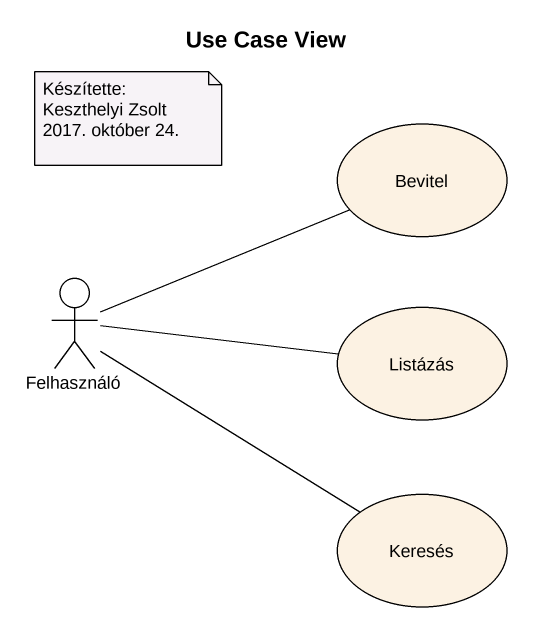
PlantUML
@startuml
title Use Case View
usecase Bevitel
actor Felhasználó
usecase Listázás
usecase Keresés
Felhasználó -right- Bevitel
Felhasználó -right- Listázás
Felhasználó -right- Keresés
note as N1
  Készítette:
  Keszthelyi Zsolt
  2017. október 24.
end note
@enduml
